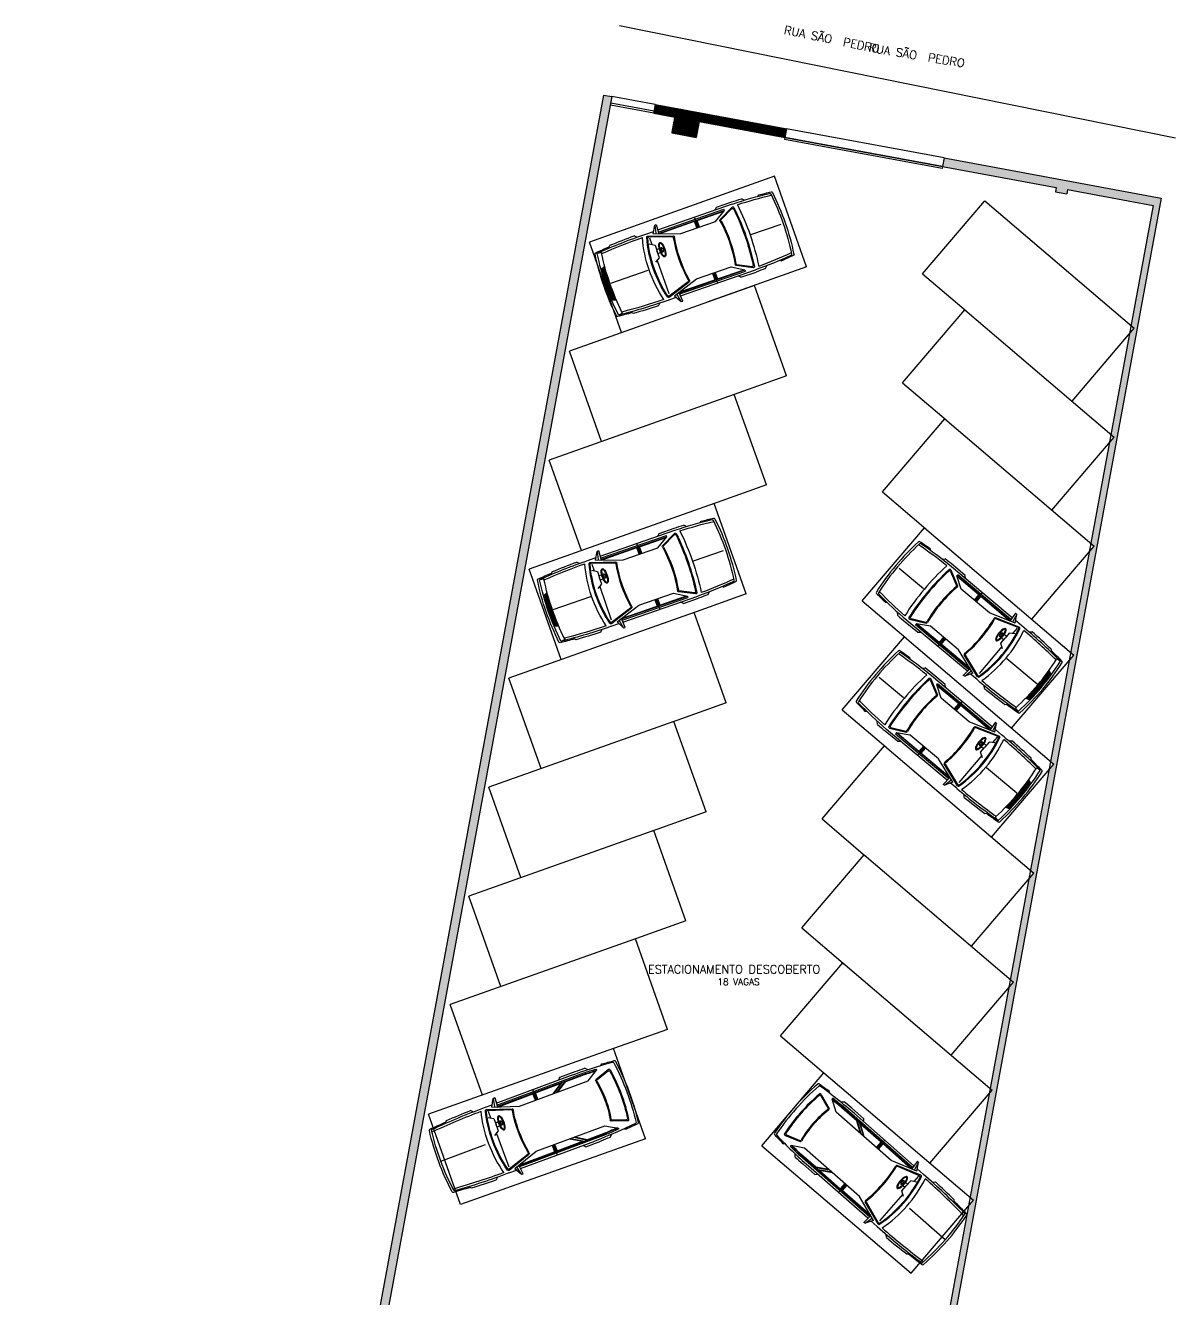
# Model space of a CAD drawing. Extents: x -21354 to 15991, y -13146 to -3381.
# Drawn here: x 12543 to 15179, y -6298 to -3381 of the extents above; entities that cross this region are included whole.
import ezdxf

# ---------------------------------------------------------------- set-up
doc = ezdxf.new("R2010")
doc.units = 0
doc.header["$LTSCALE"] = 100
doc.header["$MEASUREMENT"] = 0
for name, color, linetype in [('4 - CAR', 2, 'CONTINUOUS'), ('4 - HACHURA PAREDE', 251, 'CONTINUOUS'), ('4 - MOVEISES', 2, 'CONTINUOUS'), ('4 - P01', 1, 'CONTINUOUS'), ('4 - P02', 2, 'CONTINUOUS'), ('4 - P03', 3, 'CONTINUOUS'), ('4 - P04', 4, 'CONTINUOUS'), ('5 - TEXTO', 1, 'CONTINUOUS')]:
    doc.layers.add(name, color=color, linetype=linetype)
doc.styles.add('C-75', font='romans.shx', dxfattribs={"height": 15})
pattern_1 = [(45, (4783.79726, -12923.57572), (-0.0883883476, 0.0883883476), [])]

# ---------------------------------------------------------------- blocks, each defined once
blk = doc.blocks.new('Carrog')
at = {"layer": '4 - MOVEISES'}
for p, q in [((152.8, 75), (162.7, 92.6)), ((162.7, 92.6), (159.2, 74.6)), ((162.7, 92.6), (166.5, 93.2)), ((166.5, 93.2), (164.8, 71)), ((44.6, 82.5), (39.3, 77.2)), ((104.4, 84.9), (109.3, 79.9)), ((137, 80), (155.6, 80)), ((139.5, 74.2), (194.9, 55.7)), ((140.9, 71.6), (192.6, 54.3)), ((141.7, -14.5), (141.7, 66.3)), ((152.8, 75), (212.8, 55)), ((164.8, 72), (377.7, 72)), ((164.8, 71), (251.9, 71)), ((165.1, 75), (377.7, 75)), ((165.5, 80), (347, 80)), ((251.9, 55), (251.9, 71)), ((252.9, 55), (252.9, 72)), ((254.9, 55), (254.9, 80)), ((256.9, 55), (256.9, 72)), ((257.9, 71), (320.9, 71)), ((257.9, 55), (257.9, 71)), ((295.1, 55), (320.9, 71)), ((297, 55), (324.4, 72)), ((304.6, 55), (332, 72)), ((306.5, 55), (332.3, 71)), ((323.1, 85), (318.1, 80)), ((323.1, 85), (359.9, 85)), ((332.3, 71), (377.7, 71)), ((380.6, 55), (407.3, 70.8)), ((383, 84.5), (388.1, 79.4)), ((433.3, 62.6), (398.1, 50.2)), ((431.6, 59.5), (400.3, 49.1)), ((420.4, 77.6), (423.5, 79.9)), ((212.8, 55), (380.6, 55)), ((0, 0), (109, 0)), ((136.8, -11.5), (148.3, -18.6)), ((148.3, -18.6), (148.3, -33.8)), ((148.3, -28.8), (154.9, -28.8)), ((156.5, -28.8), (160.6, -28.8)), ((136.8, -56.1), (148.3, -49.1)), ((139.5, -74.2), (194.9, -55.7)), ((140.9, -71.6), (192.6, -54.3)), ((141.7, -69.2), (141.7, -53.1)), ((148.3, -49.1), (148.3, -33.8)), ((148.3, -38.8), (154.9, -38.8)), ((152.8, -75), (212.8, -55)), ((156.5, -38.8), (160.6, -38.8)), ((212.8, -55), (380.6, -55)), ((251.9, -55), (251.9, -71)), ((252.9, -55), (252.9, -72)), ((254.9, -55), (254.9, -80)), ((256.9, -55), (256.9, -72)), ((257.9, -55), (257.9, -71)), ((295.1, -55), (320.9, -71)), ((297, -55), (324.4, -72)), ((304.6, -55), (332, -72)), ((306.5, -55), (332.3, -71)), ((380.6, -55), (407.3, -70.8)), ((433.3, -62.6), (398.1, -50.2)), ((431.6, -59.5), (400.3, -49.1)), ((39.3, -77.2), (44.6, -82.5)), ((109.3, -79.9), (104.4, -84.9)), ((137, -80), (155.6, -80)), ((152.8, -75), (162.7, -92.6)), ((162.7, -92.6), (159.2, -74.6)), ((166.5, -93.2), (164.8, -71)), ((164.8, -71), (251.9, -71)), ((164.8, -72), (377.7, -72)), ((164.8, -72), (324.4, -72)), ((165.1, -75), (377.7, -75)), ((165.5, -80), (347, -80)), ((257.9, -71), (320.9, -71)), ((318.1, -80), (323.1, -85)), ((323.1, -85), (359.9, -85)), ((332.3, -71), (377.7, -71)), ((388.1, -79.4), (383, -84.5)), ((420.4, -77.6), (423.5, -79.9)), ((162.7, -92.6), (166.5, -93.2))]:
    blk.add_line(p, q, dxfattribs=at)
for points in [[(160.6, -16.3, 0.22377), (158.8, -17.2, 0.090414), (156.4, -21.4, 0.047239), (155.2, -26.6, 0.035198), (154.7, -33.8, 0.035198), (155.2, -41, 0.047239), (156.4, -46.2, 0.090414), (158.8, -50.4, 0.22377), (160.6, -51.3, 0.22377), (162.5, -50.4, 0.090414), (164.9, -46.2, 0.047239), (166.1, -41, 0.035198), (166.6, -33.8, 0.035198), (166.1, -26.6, 0.047239), (164.9, -21.4, 0.090414), (162.5, -17.2, 0.22377)], [(160.6, -18.3, 0.249518), (159.4, -19, 0.080335), (157.6, -22.9, 0.039271), (156.7, -27.4, 0.028768), (156.3, -33.8, 0.028768), (156.7, -40.2, 0.039271), (157.6, -44.8, 0.080335), (159.4, -48.6, 0.249518), (160.6, -49.3, 0.249518), (161.9, -48.6, 0.080335), (163.7, -44.8, 0.039271), (164.6, -40.2, 0.028768), (165, -33.8, 0.028768), (164.6, -27.4, 0.039271), (163.7, -22.9, 0.080335), (161.9, -19, 0.249518)], [(160.6, -38.8, 0.22377), (161.2, -38.6, 0.090414), (161.9, -37.3, 0.047239), (162.2, -35.9, 0.035198), (162.4, -33.8, 0.035198), (162.2, -31.8, 0.047239), (161.9, -30.3, 0.090414), (161.2, -29.1, 0.22377), (160.6, -28.8, 0.22377), (160.1, -29.1, 0.090414), (159.4, -30.3, 0.047239), (159.1, -31.8, 0.035198), (158.9, -33.8, 0.035198), (159.1, -35.9, 0.047239), (159.4, -37.3, 0.090414), (160.1, -38.6, 0.22377)]]:
    blk.add_lwpolyline(points, format="xyb", close=True, dxfattribs=at)
for centre, radius, start, end in [((565, 0), 570, 172.4289, 187.5711), ((2.4, 74.8), 2.5, 95.1626, 172.4289), ((565, 0), 565, 172.4531, 187.5469), ((139.5, -1714.6), 1797.1, 93.1115, 94.3814), ((131.1, -1505.8), 1580.8, 90.1643, 94.6005), ((5.9, 74.1), 1, 95.0135, 172.4531), ((130.1, -1484), 1564, 89.7479, 94.5573), ((124.8, -1212.5), 1297.5, 90.9021, 93.5413), ((413.2, 0), 296.3, 165.3334, 194.6666), ((413.2, 0), 286.3, 165.3451, 194.6549), ((413.2, 0), 284.3, 165.7797, 194.2203), ((138.7, 71.8), 2.5, 71.5651, 165.3451), ((140.1, 69.2), 2.5, 71.5651, 165.7797), ((338.6, -1164.1), 1244.1, 84.9514, 89.6132), ((352.6, -864.4), 949.4, 88.1654, 89.5555), ((345, -874.4), 950, 86.2793, 88.0269), ((344.9, -880.8), 953.4, 86.2711, 88.0304), ((345.2, -863.6), 935.2, 86.3128, 88.0113), ((406.5, 72.1), 1.5, 300.5977, 86.9291), ((352.7, -864.4), 946.9, 83.9288, 85.7086), ((432.7, 57.3), 2.5, 6.9827, 116.5651), ((434.4, 60.4), 2.5, 7.2712, 116.5651), ((1.7, -2.4), 439.7, 0.3094, 8.2436), ((447.8, 72.7), 2.5, 7.4274, 84.2048), ((-110, 0), 565, 352.5726, 7.4274), ((452.6, 74.7), 2.5, 7.567, 83.9288), ((-110, 0), 570, 352.433, 7.567), ((497, 0), 307, 170.3354, 189.6646), ((497, 0), 305, 170.0159, 189.9841), ((191.8, 52), 2.5, 350.3354, 71.5651), ((194.1, 53.3), 2.5, 350.0159, 71.5651), ((399.2, 47.9), 2.5, 116.5651, 190.0386), ((157.3, 0), 244.1, 0.0027, 11.2247), ((401.4, 46.8), 2.5, 116.5651, 189.7621), ((159, 0), 244.4, 0.0026, 10.9436), ((6.6, -2.4), 432.8, 0.313, 7.9661), ((157.3, 0), 244.1, 348.7753, 359.9973), ((6.6, 2.4), 432.8, 352.0339, 359.687), ((159, 0), 244.4, 349.0564, 359.9974), ((1.7, 2.4), 439.7, 351.7564, 359.6906), ((191.8, -52), 2.5, 288.4349, 9.6646), ((194.1, -53.3), 2.5, 288.4349, 9.9841), ((399.2, -47.9), 2.5, 169.9614, 243.4349), ((401.4, -46.8), 2.5, 170.2379, 243.4349), ((432.7, -57.3), 2.5, 243.4349, 353.0173), ((2.4, -74.8), 2.5, 187.5711, 264.8374), ((139.5, 1714.6), 1797.1, 265.6186, 266.8885), ((131.1, 1505.8), 1580.8, 265.3995, 269.8357), ((5.9, -74.1), 1, 187.5469, 264.9865), ((130.1, 1484), 1564, 265.4427, 270.2521), ((124.8, 1212.5), 1297.5, 266.4587, 269.0979), ((138.7, -71.8), 2.5, 194.6549, 288.4349), ((140.1, -69.2), 2.5, 194.2203, 288.4349), ((338.6, 1164.1), 1244.1, 270.3868, 275.0486), ((352.6, 864.4), 949.4, 270.4445, 271.8346), ((345.2, 863.6), 935.2, 271.9887, 273.6872), ((344.9, 880.8), 953.4, 271.9696, 273.7289), ((345, 874.4), 950, 271.9731, 273.7207), ((406.5, -72.1), 1.5, 273.0709, 59.4023), ((352.7, 864.4), 946.9, 274.2914, 276.0712), ((434.4, -60.4), 2.5, 243.4349, 352.7288), ((447.8, -72.7), 2.5, 275.7952, 352.5726), ((452.6, -74.7), 2.5, 276.0712, 352.433)]:
    blk.add_arc(centre, radius, start, end, dxfattribs=at)
blk = doc.blocks.new('Carrom')
at = {"layer": '4 - CAR'}
for p, q in [((6, 149.6), (13.9, 148.5)), ((38.6, 157.3), (33.3, 151.9)), ((98.3, 159.6), (103.3, 154.6)), ((125, 154.7), (143.7, 154.7)), ((127.5, 148.9), (183, 130.4)), ((128.9, 146.3), (180.7, 129.1)), ((140.8, 149.7), (150.8, 167.3)), ((140.8, 149.7), (200.8, 129.7)), ((150.8, 167.3), (147.3, 149.3)), ((150.8, 167.3), (154.6, 167.9)), ((154.6, 167.9), (152.8, 145.7)), ((152.9, 146.7), (312.5, 146.7)), ((153.1, 149.7), (312.5, 149.7)), ((153.5, 154.7), (335, 154.7)), ((240.9, 129.7), (240.9, 146.7)), ((242.9, 129.7), (242.9, 154.7)), ((244.9, 129.7), (244.9, 146.7)), ((285, 129.7), (312.5, 146.7)), ((298.3, 159.7), (293.3, 154.7)), ((331.9, 148.2), (296.7, 130.6)), ((298.3, 159.7), (335, 159.7)), ((312.5, 146.7), (312.5, 149.7)), ((358.1, 159.3), (363.3, 154.1)), ((395.5, 152.3), (398.5, 154.6)), ((129.8, 60.2), (129.8, 141)), ((152.8, 145.7), (239.9, 145.7)), ((200.8, 129.7), (285, 129.7)), ((239.9, 129.7), (239.9, 145.7)), ((245.9, 145.7), (310.9, 145.7)), ((245.9, 129.7), (245.9, 145.7)), ((330.2, 145.1), (298.9, 129.4)), ((11.5, 115.9), (1.2, 111.8)), ((12, 74.7), (103, 74.7)), ((124.9, 63.2), (136.3, 56.2)), ((352, 74.7), (425, 74.7)), ((11.5, 33.5), (1.2, 37.7)), ((136.3, 56.2), (136.3, 40.9)), ((136.3, 45.9), (143, 45.9)), ((136.3, 25.7), (136.3, 40.9)), ((136.3, 35.9), (143, 35.9)), ((144.6, 45.9), (148.7, 45.9)), ((144.6, 35.9), (148.7, 35.9)), ((6, -0.1), (13.9, 0.9)), ((124.9, 18.6), (136.3, 25.7)), ((127.5, 0.6), (183, 19)), ((128.9, 3.1), (180.7, 20.4)), ((129.8, 5.5), (129.8, 21.6)), ((140.8, -0.3), (200.8, 19.7)), ((150.8, -17.9), (147.3, 0.2)), ((154.6, -18.4), (152.8, 3.7)), ((152.8, 3.7), (239.9, 3.7)), ((152.9, 2.7), (312.5, 2.7)), ((200.8, 19.7), (285, 19.7)), ((239.9, 19.7), (239.9, 3.7)), ((240.9, 19.7), (240.9, 2.7)), ((242.9, 19.7), (242.9, -5.3)), ((244.9, 19.7), (244.9, 2.7)), ((245.9, 19.7), (245.9, 3.7)), ((245.9, 3.7), (310.9, 3.7)), ((285, 19.7), (312.5, 2.7)), ((331.9, 1.3), (296.7, 18.9)), ((330.2, 4.3), (298.9, 20)), ((312.5, 2.7), (312.5, -0.3)), ((33.3, -2.5), (38.6, -7.8)), ((103.3, -5.2), (98.3, -10.1)), ((125, -5.3), (143.7, -5.3)), ((140.8, -0.3), (150.8, -17.9)), ((150.8, -17.9), (154.6, -18.4)), ((153.1, -0.3), (312.5, -0.3)), ((153.5, -5.3), (335, -5.3)), ((293.3, -5.3), (298.3, -10.3)), ((298.3, -10.3), (335, -10.3)), ((363.3, -4.6), (358.1, -9.8)), ((395.5, -2.9), (398.5, -5.2))]:
    blk.add_line(p, q, dxfattribs=at)
for points in [[(148.7, 58.4, 0.22377), (146.9, 57.5, 0.090414), (144.5, 53.3, 0.047239), (143.2, 48.1, 0.035198), (142.7, 40.9, 0.035198), (143.2, 33.7, 0.047239), (144.5, 28.5, 0.090414), (146.9, 24.3, 0.22377), (148.7, 23.4, 0.22377), (150.6, 24.3, 0.090414), (152.9, 28.5, 0.047239), (154.2, 33.7, 0.035198), (154.7, 40.9, 0.035198), (154.2, 48.1, 0.047239), (152.9, 53.3, 0.090414), (150.6, 57.5, 0.22377)], [(148.7, 56.4, 0.249518), (147.4, 55.7, 0.080335), (145.7, 51.9, 0.039271), (144.8, 47.3, 0.028768), (144.4, 40.9, 0.028768), (144.8, 34.5, 0.039271), (145.7, 29.9, 0.080335), (147.4, 26.1, 0.249518), (148.7, 25.4, 0.249518), (150, 26.1, 0.080335), (151.8, 29.9, 0.039271), (152.7, 34.5, 0.028768), (153, 40.9, 0.028768), (152.7, 47.3, 0.039271), (151.8, 51.9, 0.080335), (150, 55.7, 0.249518)], [(148.7, 35.9, 0.22377), (149.2, 36.2, 0.090414), (149.9, 37.4, 0.047239), (150.3, 38.9, 0.035198), (150.4, 40.9, 0.035198), (150.3, 43, 0.047239), (149.9, 44.4, 0.090414), (149.2, 45.7, 0.22377), (148.7, 45.9, 0.22377), (148.2, 45.7, 0.090414), (147.5, 44.4, 0.047239), (147.1, 43, 0.035198), (147, 40.9, 0.035198), (147.1, 38.9, 0.047239), (147.5, 37.4, 0.090414), (148.2, 36.2, 0.22377)]]:
    blk.add_lwpolyline(points, format="xyb", close=True, dxfattribs=at)
for centre, radius, start, end in [((565, 74.7), 570, 172.4289, 187.5711), ((2.5, 149.5), 2.5, 95.1626, 172.4289), ((565, 74.7), 565, 172.4531, 187.5469), ((118.8, -1137.7), 1295, 93.6667, 95.1626), ((5.9, 148.8), 1, 95.0135, 172.4531), ((5.9, 148.6), 1, 82.3719, 172.4734), ((118.8, -1137.7), 1292.5, 89.7229, 95.0135), ((565, 74.7), 555, 172.4749, 180), ((13.8, 147.5), 1, 352.4749, 82.3719), ((118.8, -1137.7), 1287.5, 90.1823, 94.6429), ((118.8, -1137.7), 1297.5, 90.9021, 93.5413), ((401.3, 74.7), 296.3, 165.3334, 194.6666), ((401.3, 74.7), 286.3, 165.3451, 194.6549), ((126.7, 146.5), 2.5, 71.5651, 165.3451), ((128.2, 143.9), 2.5, 71.5651, 165.7797), ((333, 145.9), 2.5, 7.2712, 116.5651), ((327.7, -789.7), 944.4, 84.2048, 89.5555), ((327.7, -789.7), 949.4, 88.1654, 89.5555), ((-225, 74.7), 565, 352.7288, 7.2712), ((-225, 74.7), 575, 352.5187, 7.4813), ((327.7, -789.7), 939.4, 84.0128, 88.9368), ((327.7, -789.7), 946.9, 83.9288, 85.7086), ((422.8, 147.4), 2.5, 7.4274, 84.2048), ((-135, 74.7), 565, 352.5726, 7.4274), ((427.6, 149.5), 2.5, 7.567, 83.9288), ((-135, 74.7), 570, 352.433, 7.567), ((401.3, 74.7), 284.3, 165.7797, 194.2203), ((485, 74.7), 307, 170.3354, 189.6646), ((485, 74.7), 305, 170.0159, 189.9841), ((179.9, 126.7), 2.5, 350.3354, 71.5651), ((182.2, 128), 2.5, 350.0159, 71.5651), ((297.8, 128.3), 2.5, 116.5651, 190.0386), ((-5, 74.7), 305, 349.9614, 10.0386), ((300, 127.2), 2.5, 116.5651, 189.7621), ((-5, 74.7), 307, 350.2379, 9.7621), ((331.4, 142.9), 2.5, 6.9827, 116.5651), ((-225, 74.7), 563, 353.0173, 6.9827), ((565, 74.7), 563, 176.142, 180), ((565, 74.7), 561, 176.044, 180), ((565, 74.7), 559, 175.9453, 180), ((565, 74.7), 557, 175.8457, 180), ((565, 74.7), 563, 180, 183.858), ((565, 74.7), 561, 180, 183.956), ((565, 74.7), 559, 180, 184.0547), ((565, 74.7), 557, 180, 184.1543), ((565, 74.7), 555, 180, 187.5251), ((5.9, 0.8), 1, 187.5266, 277.6281), ((5.9, 0.6), 1, 187.5469, 264.9865), ((13.8, 1.9), 1, 277.6281, 7.5251), ((118.8, 1287.2), 1287.5, 265.3571, 269.8177), ((126.7, 2.9), 2.5, 194.6549, 288.4349), ((128.2, 5.5), 2.5, 194.2203, 288.4349), ((179.9, 22.8), 2.5, 288.4349, 9.6646), ((182.2, 21.4), 2.5, 288.4349, 9.9841), ((297.8, 21.1), 2.5, 169.9614, 243.4349), ((300, 22.2), 2.5, 170.2379, 243.4349), ((331.4, 6.6), 2.5, 243.4349, 353.0173), ((333, 3.5), 2.5, 243.4349, 352.7288), ((327.7, 939.1), 939.4, 271.0632, 275.9872), ((422.8, 2), 2.5, 275.7952, 352.5726), ((2.5, -0.1), 2.5, 187.5711, 264.8374), ((118.8, 1287.2), 1295, 264.8374, 266.3333), ((118.8, 1287.2), 1292.5, 264.9865, 270.2771), ((118.8, 1287.2), 1297.5, 266.4587, 269.0979), ((327.7, 939.1), 944.4, 270.4445, 275.7952), ((327.7, 939.1), 949.4, 270.4445, 271.8346), ((327.7, 939.1), 946.9, 274.2914, 276.0712), ((427.6, 0), 2.5, 276.0712, 352.433)]:
    blk.add_arc(centre, radius, start, end, dxfattribs=at)

msp = doc.modelspace()

# ---------------------------------------------------------------- hatches: boundary and pattern name
at = {"layer": '4 - HACHURA PAREDE', "ltscale": 0.2}
h = msp.add_hatch(dxfattribs=at)
h.set_pattern_fill('ANSI31', color=256, style=0)
h.set_pattern_definition(pattern_1)
h.paths.add_polyline_path([(12542.7, -6366.9), (12542.7, -6391.9), (12680.7, -6391.9), (12680.7, -6401.9), (12705.7, -6401.9), (12705.7, -6391.9), (12997.7, -6391.9), (12997.7, -6404.9), (13032.2, -6404.9), (13032.2, -6391.9), (13361.2, -6391.9), (13887, -3544), (13867.3, -3540.4), (13345.5, -6366.9)])
h = msp.add_hatch(dxfattribs=at)
h.set_pattern_fill('ANSI31', color=256, style=0)
h.set_pattern_definition(pattern_1)
h.paths.add_polyline_path([(14086.9, -3601.2), (14283.6, -3637.5), (14287.2, -3617.9), (13986.3, -3562.3), (13982.7, -3582), (14030.9, -3590.9), (14024.1, -3627.3), (14080.2, -3637.6)])
h = msp.add_hatch(dxfattribs=at)
h.set_pattern_fill('ANSI31', color=256, style=0)
h.set_pattern_definition(pattern_1)
h.paths.add_polyline_path([(14648.1, -3684.5), (14644.5, -3704.2), (14905.1, -3752.3), (14903.3, -3762.1), (14929.3, -3766.9), (14931.1, -3757.1), (15127.3, -3793.3), (15076.6, -4068.1), (15084.2, -4074.7), (15072.9, -4087.9), (15030.5, -4317.9), (15038.1, -4324.5), (15026.8, -4337.7), (14984.4, -4567.8), (14992, -4574.3), (14980.7, -4587.5), (14938.2, -4817.6), (14945.9, -4824.1), (14934.6, -4837.4), (14892.1, -5067.4), (14899.8, -5073.9), (14888.5, -5087.2), (14846, -5317.2), (14853.7, -5323.7), (14842.4, -5337), (14799.9, -5567), (14807.5, -5573.5), (14796.2, -5586.8), (14753.8, -5816.8), (14758.3, -5820.7), (14751.6, -5828.6), (14707.7, -6066.6), (14715.3, -6073.2), (14704, -6086.4), (14700.5, -6105.2, -0.223071), (14700.2, -6107.3, -0.000076), (14700.1, -6107.4), (14661.5, -6316.4), (14672.3, -6325.6), (14656.4, -6344.3), (14619.2, -6545.6), (14634, -6548.3), (15145.7, -3776.4)])

# ---------------------------------------------------------------- linework, layer by layer
at = {"layer": '4 - P01', "ltscale": 0.2}
for p, q in [((13986.3, -3562.3), (13887, -3544)), ((14648.1, -3684.5), (14287.2, -3617.9)), ((14333.2, -3934.1), (14259.6, -3726.7)), ((14599.1, -3950), (14741.9, -3782.6)), ((13909.1, -4084.6), (13835.5, -3877.3)), ((14287.1, -4183.9), (14213.5, -3976.6)), ((14553, -4199.8), (14695.7, -4032.5)), ((14941.5, -4242), (15084.2, -4074.7)), ((13863, -4334.4), (13789.4, -4127.1)), ((14240.9, -4433.7), (14167.4, -4226.4)), ((14506.9, -4449.7), (14649.6, -4282.3)), ((14895.4, -4491.9), (15038.1, -4324.5)), ((13816.9, -4584.2), (13743.3, -4376.9)), ((14194.8, -4683.5), (14121.2, -4476.2)), ((14460.7, -4699.5), (14603.5, -4532.1)), ((14849.3, -4741.7), (14992, -4574.3)), ((13770.7, -4834), (13697.2, -4626.7)), ((14148.7, -4933.3), (14075.1, -4726)), ((14414.6, -4949.3), (14557.4, -4781.9)), ((14803.1, -4991.5), (14945.9, -4824.1)), ((13724.6, -5083.8), (13651, -4876.5)), ((14102.6, -5183.1), (14029, -4975.8)), ((14368.5, -5199.1), (14511.3, -5031.7)), ((14757, -5241.3), (14899.8, -5073.9)), ((13678.5, -5333.7), (13604.9, -5126.3)), ((14056.5, -5433), (13982.9, -5225.6)), ((14322.4, -5448.9), (14465.2, -5281.5)), ((14710.9, -5491.1), (14853.7, -5323.7)), ((13632.4, -5583.5), (13558.8, -5376.1)), ((14014.2, -5681.4), (13940.6, -5474.1)), ((14273.2, -5696.1), (14415.9, -5528.7)), ((14664.8, -5740.9), (14807.5, -5573.5)), ((13590.1, -5831.9), (13516.5, -5624.6)), ((13964.2, -5932.6), (13890.7, -5725.3)), ((14230.2, -5948.5), (14372.9, -5781.1)), ((14615.6, -5988.1), (14758.3, -5820.7)), ((13540.2, -6083.1), (13466.6, -5875.8)), ((14572.5, -6240.5), (14715.3, -6073.2))]:
    msp.add_line(p, q, dxfattribs=at)
at = {"layer": '4 - P01'}
for p, q in [((14259.6, -3726.7), (13835.5, -3877.3)), ((14741.9, -3782.6), (15084.2, -4074.7)), ((14333.2, -3934.1), (14104.9, -4015.1)), ((14599.1, -3950), (14698.8, -4035.1)), ((14213.5, -3976.6), (13789.4, -4127.1)), ((14695.7, -4032.5), (15038.1, -4324.5)), ((14287.1, -4183.9), (14167.4, -4226.4)), ((14553, -4199.8), (14652.7, -4284.9)), ((14167.4, -4226.4), (13743.3, -4376.9)), ((14649.6, -4282.3), (14992, -4574.3)), ((14240.9, -4433.7), (14117.4, -4477.6)), ((14506.9, -4449.7), (14606.6, -4534.7)), ((14121.2, -4476.2), (13697.2, -4626.7)), ((14603.5, -4532.1), (14945.9, -4824.1)), ((14194.8, -4683.5), (14071.3, -4727.4)), ((14460.7, -4699.5), (14560.5, -4784.5)), ((14075.1, -4726), (13651, -4876.5)), ((14557.4, -4781.9), (14899.8, -5073.9)), ((14148.7, -4933.3), (14025.2, -4977.2)), ((14414.6, -4949.3), (14514.4, -5034.4)), ((14029, -4975.8), (13604.9, -5126.3)), ((14511.3, -5031.7), (14853.7, -5323.7)), ((14102.6, -5183.1), (13979, -5227)), ((14368.5, -5199.1), (14468.3, -5284.2)), ((13982.9, -5225.6), (13558.8, -5376.1)), ((14465.2, -5281.5), (14807.5, -5573.5)), ((14056.5, -5433), (13932.9, -5476.8)), ((14322.4, -5448.9), (14422.1, -5534)), ((13940.6, -5474.1), (13516.5, -5624.6)), ((14415.9, -5528.7), (14758.3, -5820.7)), ((14014.2, -5681.4), (13890.7, -5725.3)), ((14273.2, -5696.1), (14372.9, -5781.1)), ((13890.7, -5725.3), (13466.6, -5875.8)), ((14372.9, -5781.1), (14715.3, -6073.2)), ((13964.2, -5932.6), (13540.2, -6083.1)), ((14230.2, -5948.5), (14572.5, -6240.5))]:
    msp.add_line(p, q, dxfattribs=at)
at = {"layer": '4 - P02'}
msp.add_line((13904.5, -3381), (15178.8, -3638.4), dxfattribs=at)
at = {"layer": '4 - P02', "ltscale": 0.2}
for p, q in [((13983.6, -3577.1), (13884.3, -3558.7)), ((13982.7, -3582), (13883.4, -3563.7)), ((14283.6, -3637.5), (14282.7, -3642.5)), ((14643.6, -3709.1), (14282.7, -3642.5)), ((14644.5, -3704.2), (14283.6, -3637.5)), ((14283.6, -3637.5), (14644.5, -3704.2)), ((14644.5, -3704.2), (14643.6, -3709.1)), ((14644.5, -3704.2), (14643.6, -3709.1))]:
    msp.add_line(p, q, dxfattribs=at)
at = {"layer": '4 - P03'}
for p, q in [((13867.3, -3540.4), (13345.5, -6366.9)), ((13887, -3544), (13361.2, -6391.9)), ((13867.3, -3540.4), (13887, -3544)), ((13986.3, -3562.3), (13982.7, -3582)), ((13982.7, -3582), (14030.9, -3590.9)), ((13986.3, -3562.3), (14287.2, -3617.9)), ((14030.9, -3590.9), (14024.1, -3627.3)), ((14086.9, -3601.2), (14080.2, -3637.6)), ((14086.9, -3601.2), (14283.6, -3637.5)), ((14024.1, -3627.3), (14080.2, -3637.6)), ((14287.2, -3617.9), (14283.6, -3637.5)), ((14648.1, -3684.5), (14644.5, -3704.2)), ((14644.5, -3704.2), (14905.1, -3752.3)), ((14648.1, -3684.5), (15145.7, -3776.4)), ((14905.1, -3752.3), (14903.3, -3762.1)), ((14903.3, -3762.1), (14929.3, -3766.9)), ((14931.1, -3757.1), (14929.3, -3766.9)), ((14931.1, -3757.1), (15127.3, -3793.3)), ((15145.7, -3776.4), (14634, -6548.3)), ((15127.3, -3793.3), (14615.6, -6565.3))]:
    msp.add_line(p, q, dxfattribs=at)

# ---------------------------------------------------------------- block references
at = {"layer": '4 - CAR', "ltscale": 0.2, "xscale": -1}
for name, p, rotation in [('Carrom', (13848.5, -3904.9), 199.1282189862076), ('Carrom', (13716.5, -4652.5), 199.1282189862071), ('Carrog', (13494.7, -5983.4), 200.4219469715769)]:
    msp.add_blockref(name, p, dxfattribs=dict(at, rotation=rotation))
at = {"layer": '4 - CAR', "ltscale": 0.2}
for name, p, rotation in [('Carrom', (14918.6, -4841.3), 139.9527053426756), ('Carrom', (14872.5, -5091.1), 139.9527053426759), ('Carrog', (14650.6, -6163.7), 138.6589773573124)]:
    msp.add_blockref(name, p, dxfattribs=dict(at, rotation=rotation))

# ---------------------------------------------------------------- texts
at = {"layer": '4 - P04', "style": 'C-75'}
for rotation, p in [(348.4679, (14280.2, -3400)), (350.613, (14474.5, -3440.9))]:
    msp.add_text('RUA SÃO  PEDRO', height=19, rotation=rotation, dxfattribs=at).set_placement(p)
at = {"layer": '5 - TEXTO', "style": 'C-75'}
for s, height, p in [('ESTACIONAMENTO DESCOBERTO', 19, (13969.5, -5553.3)), ('18 VAGAS', 15, (14128.6, -5580.1))]:
    msp.add_text(s, height=height, dxfattribs=at).set_placement(p)

doc.saveas('drawing.dxf')
